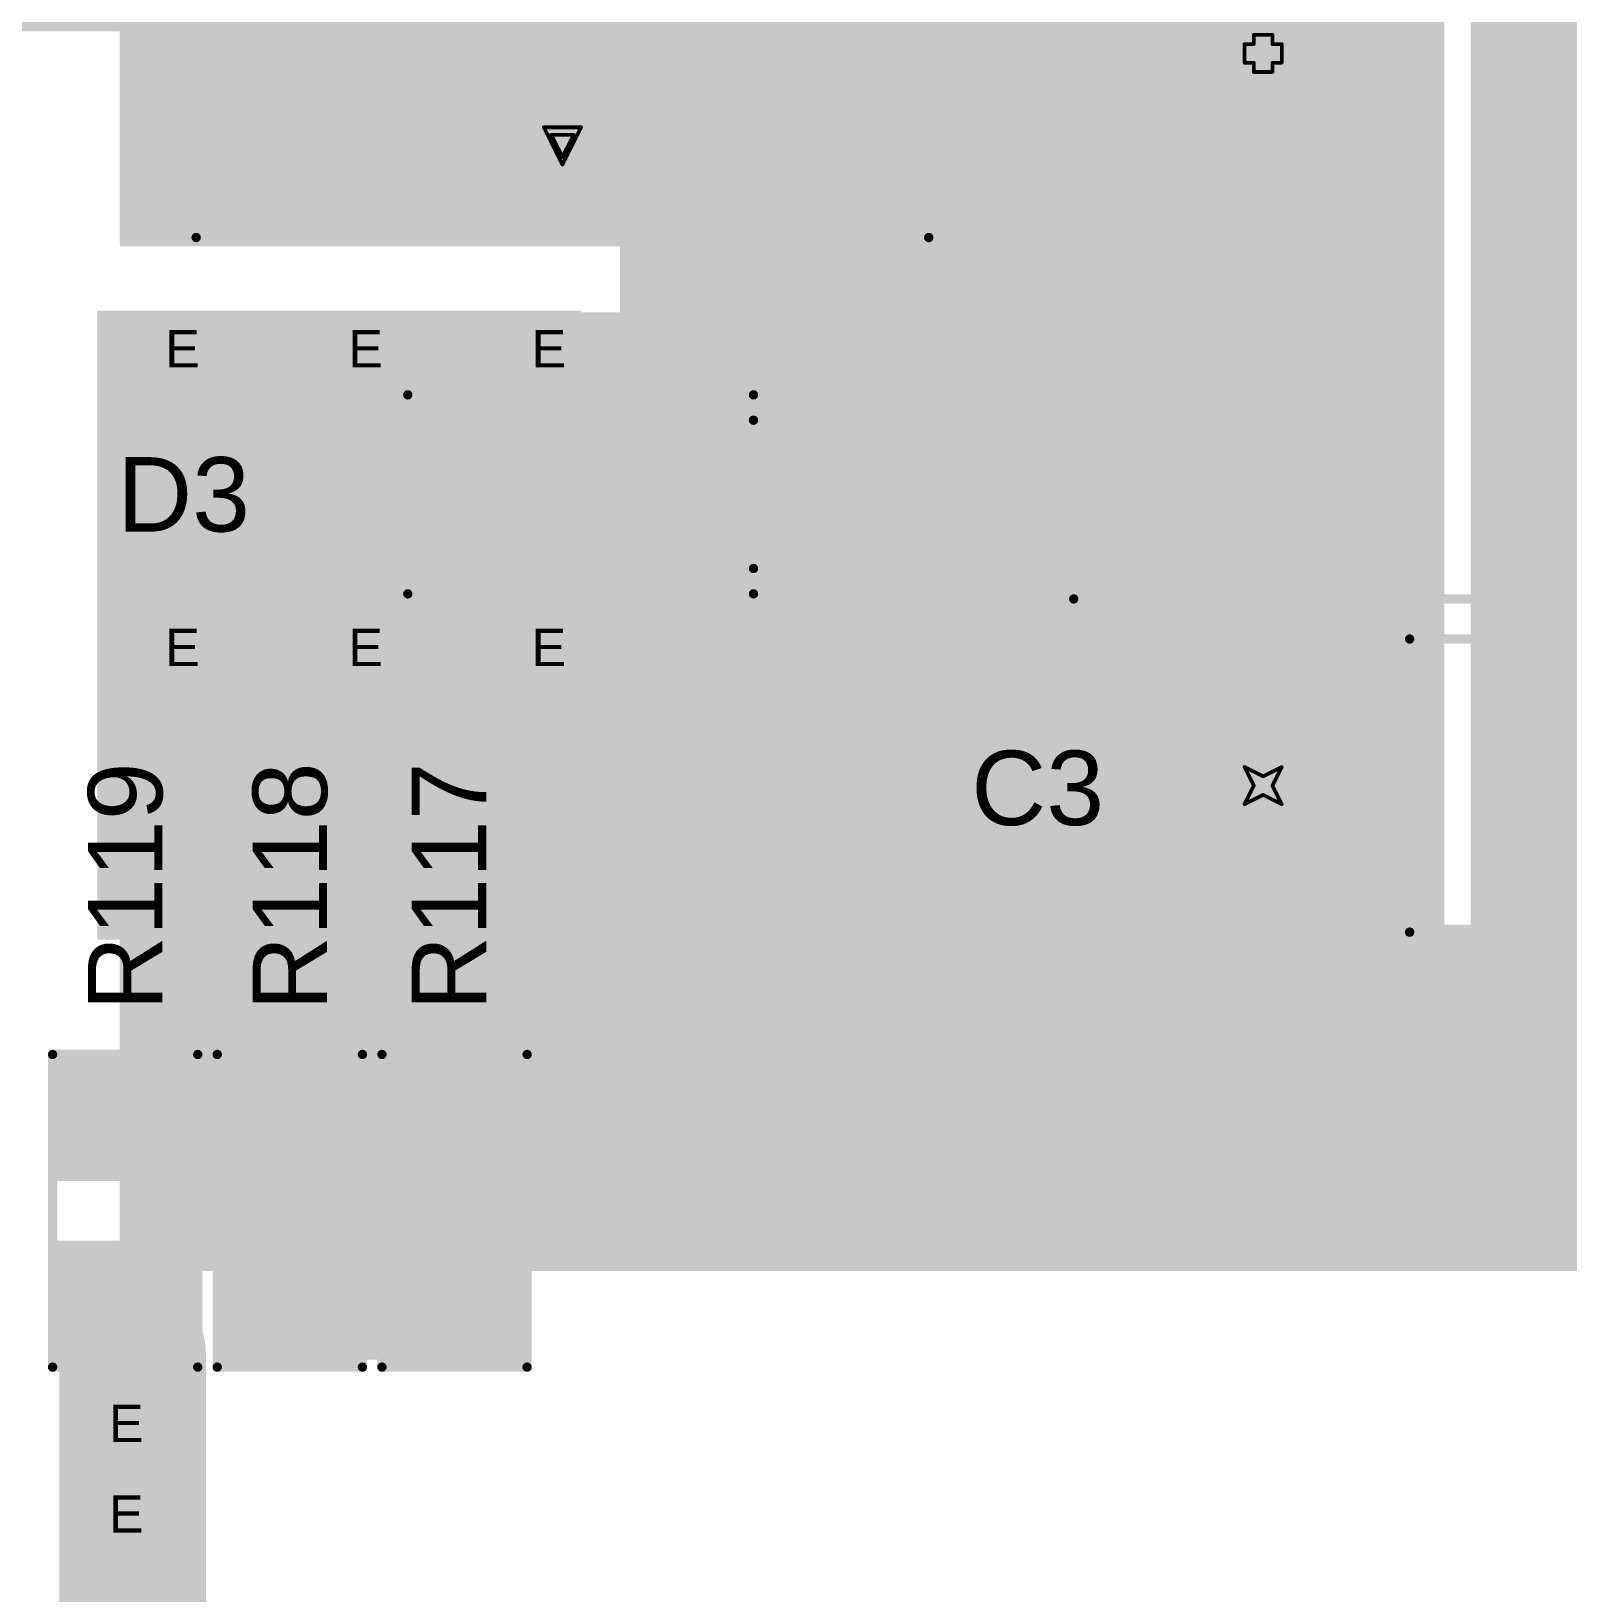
# Model space of a CAD drawing. Header units: inches. Extents: x 68 to 568, y 3 to 460.
# Drawn here: x 334.53 to 355.51, y 275.49 to 296.8 of the extents above; entities that cross this region are included whole.
import ezdxf

# ---------------------------------------------------------------- set-up
doc = ezdxf.new("R2010")
doc.units = ezdxf.units.IN
for name, color, linetype in [('Bottom Layer', 5, 'Continuous'), ('Bottom Solder', 6, 'Continuous'), ('Drill Drawing', 1, 'Continuous'), ('Layer 1', 16, 'Continuous'), ('Layer 2', 76, 'Continuous'), ('Multi-Layer', 9, 'Continuous'), ('Pad Holes', 156, 'Continuous'), ('Top Layer', 1, 'Continuous'), ('Top Overlay', 2, 'Continuous'), ('Top Paste', 8, 'Continuous'), ('Top Solder', 216, 'Continuous'), ('Via Holes', 16, 'Continuous')]:
    doc.layers.add(name, color=color, linetype=linetype)
doc.styles.add('Arial', font='', dxfattribs={"height": 0.2})
doc.styles.get('Arial').set_extended_font_data('Arial')

# ---------------------------------------------------------------- blocks, each defined once
blk = doc.blocks.new('744824310_475')
at = {"layer": 'Bottom Layer'}
h = blk.add_hatch(color=5, dxfattribs=at)
edge = h.paths.add_edge_path()
edge.add_arc((-5, 6), 1.25, 0, 360)
at = {"layer": 'Bottom Solder'}
h = blk.add_hatch(color=6, dxfattribs=at)
edge = h.paths.add_edge_path()
edge.add_arc((-5, 6), 1.3516, 0, 360)
at = {"layer": 'Layer 1'}
h = blk.add_hatch(color=16, dxfattribs=at)
edge = h.paths.add_edge_path()
edge.add_arc((-5, 6), 1.25, 0, 360)
at = {"layer": 'Layer 2'}
h = blk.add_hatch(color=76, dxfattribs=at)
edge = h.paths.add_edge_path()
edge.add_arc((-5, 6), 1.25, 0, 360)
at = {"layer": 'Multi-Layer'}
h = blk.add_hatch(color=9, dxfattribs=at)
edge = h.paths.add_edge_path()
edge.add_arc((-5, 6), 1.25, 0, 360)
at = {"layer": 'Pad Holes'}
h = blk.add_hatch(color=7, dxfattribs=at)
edge = h.paths.add_edge_path()
edge.add_arc((-5, 6), 0.65, 0, 360)
at = {"layer": 'Top Layer'}
h = blk.add_hatch(color=1, dxfattribs=at)
edge = h.paths.add_edge_path()
edge.add_arc((-5, 6), 1.25, 0, 360)
at = {"layer": 'Top Solder'}
h = blk.add_hatch(color=216, dxfattribs=at)
edge = h.paths.add_edge_path()
edge.add_arc((-5, 6), 1.3516, 0, 360)
at = {"layer": 'Top Overlay'}
for points in [[(-12.446, 8.5852, 0.127, 0.127, 0), (-12.446, -8.5344, 0.127, 0.127, 0)], [(-12.446, 8.5852, 0.127, 0.127, 0), (12.4206, 8.5852, 0.127, 0.127, 0)]]:
    blk.add_lwpolyline(points, format="xyseb", dxfattribs=at)
blk.add_lwpolyline([(-12.47775, 8.5852, 0.0635, 0.0635, 1), (-12.41425, 8.5852, 0.0635, 0.0635, 1)], format="xyseb", close=True, dxfattribs=at)
blk.add_lwpolyline([(-12.47775, 8.5852, 0.0635, 0.0635, 1), (-12.41425, 8.5852, 0.0635, 0.0635, 1)], format="xyseb", close=True, dxfattribs=at)
blk = doc.blocks.new('R___1206_493')
at = {"layer": 'Top Layer'}
for points in [[(-2.032, 0.889), (-0.508, 0.889), (-0.508, -0.889), (-2.032, -0.889)], [(0.508, 0.889), (2.032, 0.889), (2.032, -0.889), (0.508, -0.889)]]:
    blk.add_hatch(color=1, dxfattribs=at).paths.add_polyline_path(points)
at = {"layer": 'Top Paste'}
for points in [[(-2.032, 0.889), (-0.508, 0.889), (-0.508, -0.889), (-2.032, -0.889)], [(0.508, 0.889), (2.032, 0.889), (2.032, -0.889), (0.508, -0.889)]]:
    blk.add_hatch(color=8, dxfattribs=at).paths.add_polyline_path(points)
at = {"layer": 'Top Solder'}
for points in [[(-2.1336, 0.9906), (-0.4064, 0.9906), (-0.4064, -0.9906), (-2.1336, -0.9906)], [(0.4064, 0.9906), (2.1336, 0.9906), (2.1336, -0.9906), (0.4064, -0.9906)]]:
    blk.add_hatch(color=216, dxfattribs=at).paths.add_polyline_path(points)
at = {"layer": 'Top Overlay'}
for points in [[(-2.1336, -0.9906, 0.127, 0.127, 0), (-2.1336, 0.9906, 0.127, 0.127, 0)], [(2.1336, 0.9906, 0.127, 0.127, 0), (-2.1336, 0.9906, 0.127, 0.127, 0)], [(2.1336, -0.9906, 0.127, 0.127, 0), (2.1336, 0.9906, 0.127, 0.127, 0)], [(2.1336, -0.9906, 0.127, 0.127, 0), (-2.1336, -0.9906, 0.127, 0.127, 0)]]:
    blk.add_lwpolyline(points, format="xyseb", dxfattribs=at)
for points in [[(-2.16535, 0.9906, 0.0635, 0.0635, 1), (-2.10185, 0.9906, 0.0635, 0.0635, 1)], [(-2.16535, 0.9906, 0.0635, 0.0635, 1), (-2.10185, 0.9906, 0.0635, 0.0635, 1)], [(2.10185, 0.9906, 0.0635, 0.0635, 1), (2.16535, 0.9906, 0.0635, 0.0635, 1)], [(2.10185, 0.9906, 0.0635, 0.0635, 1), (2.16535, 0.9906, 0.0635, 0.0635, 1)], [(-2.16535, -0.9906, 0.0635, 0.0635, 1), (-2.10185, -0.9906, 0.0635, 0.0635, 1)], [(-2.16535, -0.9906, 0.0635, 0.0635, 1), (-2.10185, -0.9906, 0.0635, 0.0635, 1)], [(2.10185, -0.9906, 0.0635, 0.0635, 1), (2.16535, -0.9906, 0.0635, 0.0635, 1)], [(2.10185, -0.9906, 0.0635, 0.0635, 1), (2.16535, -0.9906, 0.0635, 0.0635, 1)]]:
    blk.add_lwpolyline(points, format="xyseb", close=True, dxfattribs=at)
blk = doc.blocks.new('R___1206_494')
at = {"layer": 'Top Layer'}
for points in [[(-2.032, 0.889), (-0.508, 0.889), (-0.508, -0.889), (-2.032, -0.889)], [(0.508, 0.889), (2.032, 0.889), (2.032, -0.889), (0.508, -0.889)]]:
    blk.add_hatch(color=1, dxfattribs=at).paths.add_polyline_path(points)
at = {"layer": 'Top Paste'}
for points in [[(-2.032, 0.889), (-0.508, 0.889), (-0.508, -0.889), (-2.032, -0.889)], [(0.508, 0.889), (2.032, 0.889), (2.032, -0.889), (0.508, -0.889)]]:
    blk.add_hatch(color=8, dxfattribs=at).paths.add_polyline_path(points)
at = {"layer": 'Top Solder'}
for points in [[(-2.1336, 0.9906), (-0.4064, 0.9906), (-0.4064, -0.9906), (-2.1336, -0.9906)], [(0.4064, 0.9906), (2.1336, 0.9906), (2.1336, -0.9906), (0.4064, -0.9906)]]:
    blk.add_hatch(color=216, dxfattribs=at).paths.add_polyline_path(points)
at = {"layer": 'Top Overlay'}
for points in [[(-2.1336, 0.9906, 0.127, 0.127, 0), (-2.1336, -0.9906, 0.127, 0.127, 0)], [(-2.1336, 0.9906, 0.127, 0.127, 0), (2.1336, 0.9906, 0.127, 0.127, 0)], [(2.1336, 0.9906, 0.127, 0.127, 0), (2.1336, -0.9906, 0.127, 0.127, 0)], [(-2.1336, -0.9906, 0.127, 0.127, 0), (2.1336, -0.9906, 0.127, 0.127, 0)]]:
    blk.add_lwpolyline(points, format="xyseb", dxfattribs=at)
for points in [[(-2.16535, 0.9906, 0.0635, 0.0635, 1), (-2.10185, 0.9906, 0.0635, 0.0635, 1)], [(-2.16535, 0.9906, 0.0635, 0.0635, 1), (-2.10185, 0.9906, 0.0635, 0.0635, 1)], [(2.10185, 0.9906, 0.0635, 0.0635, 1), (2.16535, 0.9906, 0.0635, 0.0635, 1)], [(2.10185, 0.9906, 0.0635, 0.0635, 1), (2.16535, 0.9906, 0.0635, 0.0635, 1)], [(-2.16535, -0.9906, 0.0635, 0.0635, 1), (-2.10185, -0.9906, 0.0635, 0.0635, 1)], [(-2.16535, -0.9906, 0.0635, 0.0635, 1), (-2.10185, -0.9906, 0.0635, 0.0635, 1)], [(2.10185, -0.9906, 0.0635, 0.0635, 1), (2.16535, -0.9906, 0.0635, 0.0635, 1)], [(2.10185, -0.9906, 0.0635, 0.0635, 1), (2.16535, -0.9906, 0.0635, 0.0635, 1)]]:
    blk.add_lwpolyline(points, format="xyseb", close=True, dxfattribs=at)
blk = doc.blocks.new('R___1206_495')
at = {"layer": 'Top Layer'}
for points in [[(-2.032, 0.889), (-0.508, 0.889), (-0.508, -0.889), (-2.032, -0.889)], [(0.508, 0.889), (2.032, 0.889), (2.032, -0.889), (0.508, -0.889)]]:
    blk.add_hatch(color=1, dxfattribs=at).paths.add_polyline_path(points)
at = {"layer": 'Top Paste'}
for points in [[(-2.032, 0.889), (-0.508, 0.889), (-0.508, -0.889), (-2.032, -0.889)], [(0.508, 0.889), (2.032, 0.889), (2.032, -0.889), (0.508, -0.889)]]:
    blk.add_hatch(color=8, dxfattribs=at).paths.add_polyline_path(points)
at = {"layer": 'Top Solder'}
for points in [[(-2.1336, 0.9906), (-0.4064, 0.9906), (-0.4064, -0.9906), (-2.1336, -0.9906)], [(0.4064, 0.9906), (2.1336, 0.9906), (2.1336, -0.9906), (0.4064, -0.9906)]]:
    blk.add_hatch(color=216, dxfattribs=at).paths.add_polyline_path(points)
at = {"layer": 'Top Overlay'}
for points in [[(-2.1336, -0.9906, 0.127, 0.127, 0), (-2.1336, 0.9906, 0.127, 0.127, 0)], [(2.1336, 0.9906, 0.127, 0.127, 0), (-2.1336, 0.9906, 0.127, 0.127, 0)], [(2.1336, -0.9906, 0.127, 0.127, 0), (2.1336, 0.9906, 0.127, 0.127, 0)], [(2.1336, -0.9906, 0.127, 0.127, 0), (-2.1336, -0.9906, 0.127, 0.127, 0)]]:
    blk.add_lwpolyline(points, format="xyseb", dxfattribs=at)
for points in [[(-2.16535, 0.9906, 0.0635, 0.0635, 1), (-2.10185, 0.9906, 0.0635, 0.0635, 1)], [(-2.16535, 0.9906, 0.0635, 0.0635, 1), (-2.10185, 0.9906, 0.0635, 0.0635, 1)], [(2.10185, 0.9906, 0.0635, 0.0635, 1), (2.16535, 0.9906, 0.0635, 0.0635, 1)], [(2.10185, 0.9906, 0.0635, 0.0635, 1), (2.16535, 0.9906, 0.0635, 0.0635, 1)], [(-2.16535, -0.9906, 0.0635, 0.0635, 1), (-2.10185, -0.9906, 0.0635, 0.0635, 1)], [(-2.16535, -0.9906, 0.0635, 0.0635, 1), (-2.10185, -0.9906, 0.0635, 0.0635, 1)], [(2.10185, -0.9906, 0.0635, 0.0635, 1), (2.16535, -0.9906, 0.0635, 0.0635, 1)], [(2.10185, -0.9906, 0.0635, 0.0635, 1), (2.16535, -0.9906, 0.0635, 0.0635, 1)]]:
    blk.add_lwpolyline(points, format="xyseb", close=True, dxfattribs=at)
blk = doc.blocks.new('SMA_558')
at = {"layer": 'Top Layer'}
for points in [[(-3.25, 0.85), (-0.75, 0.85), (-0.75, -0.85), (-3.25, -0.85)], [(0.75, 0.85), (3.25, 0.85), (3.25, -0.85), (0.75, -0.85)]]:
    blk.add_hatch(color=1, dxfattribs=at).paths.add_polyline_path(points)
at = {"layer": 'Top Overlay'}
for points in [[(-4.445, -1.422), (-3.278, -1.422), (-3.278, 1.422), (-4.445, 1.422)], [(-3.3, 0.924), (-2.596, 0.924), (-2.596, 1.422), (-3.3, 1.422)], [(-3.3, -1.422), (-2.596, -1.422), (-2.596, -0.924), (-3.3, -0.924)]]:
    blk.add_hatch(color=2, dxfattribs=at).paths.add_polyline_path(points)
at = {"layer": 'Top Paste'}
for points in [[(-3.25, 0.85), (-0.75, 0.85), (-0.75, -0.85), (-3.25, -0.85)], [(0.75, 0.85), (3.25, 0.85), (3.25, -0.85), (0.75, -0.85)]]:
    blk.add_hatch(color=8, dxfattribs=at).paths.add_polyline_path(points)
at = {"layer": 'Top Solder'}
for points in [[(-3.352, 0.952), (-0.648, 0.952), (-0.648, -0.952), (-3.352, -0.952)], [(0.648, 0.952), (3.352, 0.952), (3.352, -0.952), (0.648, -0.952)]]:
    blk.add_hatch(color=216, dxfattribs=at).paths.add_polyline_path(points)
at = {"layer": 'Top Overlay'}
for points in [[(-2.658, 1.358, 0.127, 0.127, 0), (2.061, 1.358, 0.127, 0.127, 0)], [(2.061, 1.012, 0.127, 0.127, 0), (2.061, 1.358, 0.127, 0.127, 0)], [(2.061, -1.358, 0.127, 0.127, 0), (2.061, -1.012, 0.127, 0.127, 0)], [(-2.658, -1.358, 0.127, 0.127, 0), (2.061, -1.358, 0.127, 0.127, 0)]]:
    blk.add_lwpolyline(points, format="xyseb", dxfattribs=at)
for points in [[(-2.69, 1.358, 0.0635, 0.0635, 1), (-2.626, 1.358, 0.0635, 0.0635, 1)], [(2.029, 1.358, 0.0635, 0.0635, 1), (2.093, 1.358, 0.0635, 0.0635, 1)], [(2.029, 1.358, 0.0635, 0.0635, 1), (2.093, 1.358, 0.0635, 0.0635, 1)], [(2.029, 1.012, 0.0635, 0.0635, 1), (2.093, 1.012, 0.0635, 0.0635, 1)], [(2.029, -1.012, 0.0635, 0.0635, 1), (2.093, -1.012, 0.0635, 0.0635, 1)], [(-2.69, -1.358, 0.0635, 0.0635, 1), (-2.626, -1.358, 0.0635, 0.0635, 1)], [(2.029, -1.358, 0.0635, 0.0635, 1), (2.093, -1.358, 0.0635, 0.0635, 1)], [(2.029, -1.358, 0.0635, 0.0635, 1), (2.093, -1.358, 0.0635, 0.0635, 1)]]:
    blk.add_lwpolyline(points, format="xyseb", close=True, dxfattribs=at)
blk = doc.blocks.new('890324024005_611')
at = {"layer": 'Bottom Layer'}
blk.add_hatch(color=5, dxfattribs=at).paths.add_polyline_path([(-7.15, 0.9), (-5.35, 0.9), (-5.35, -0.9), (-7.15, -0.9)])
h = blk.add_hatch(color=5, dxfattribs=at)
edge = h.paths.add_edge_path()
edge.add_arc((6.25, 0), 0.9, 0, 360)
at = {"layer": 'Bottom Solder'}
blk.add_hatch(color=6, dxfattribs=at).paths.add_polyline_path([(-7.252, 1.002), (-5.248, 1.002), (-5.248, -1.002), (-7.252, -1.002)])
h = blk.add_hatch(color=6, dxfattribs=at)
edge = h.paths.add_edge_path()
edge.add_arc((6.25, 0), 1.002, 0, 360)
at = {"layer": 'Layer 1'}
blk.add_hatch(color=16, dxfattribs=at).paths.add_polyline_path([(-7.15, 0.9), (-5.35, 0.9), (-5.35, -0.9), (-7.15, -0.9)])
h = blk.add_hatch(color=16, dxfattribs=at)
edge = h.paths.add_edge_path()
edge.add_arc((6.25, 0), 0.9, 0, 360)
at = {"layer": 'Layer 2'}
blk.add_hatch(color=76, dxfattribs=at).paths.add_polyline_path([(-7.15, 0.9), (-5.35, 0.9), (-5.35, -0.9), (-7.15, -0.9)])
h = blk.add_hatch(color=76, dxfattribs=at)
edge = h.paths.add_edge_path()
edge.add_arc((6.25, 0), 0.9, 0, 360)
at = {"layer": 'Multi-Layer'}
blk.add_hatch(color=9, dxfattribs=at).paths.add_polyline_path([(-7.15, 0.9), (-5.35, 0.9), (-5.35, -0.9), (-7.15, -0.9)])
h = blk.add_hatch(color=9, dxfattribs=at)
edge = h.paths.add_edge_path()
edge.add_arc((6.25, 0), 0.9, 0, 360)
at = {"layer": 'Pad Holes'}
h = blk.add_hatch(color=7, dxfattribs=at)
edge = h.paths.add_edge_path()
edge.add_arc((-6.25, 0), 0.46, 0, 360)
h = blk.add_hatch(color=7, dxfattribs=at)
edge = h.paths.add_edge_path()
edge.add_arc((6.25, 0), 0.46, 0, 360)
at = {"layer": 'Top Layer'}
blk.add_hatch(color=1, dxfattribs=at).paths.add_polyline_path([(-7.15, 0.9), (-5.35, 0.9), (-5.35, -0.9), (-7.15, -0.9)])
h = blk.add_hatch(color=1, dxfattribs=at)
edge = h.paths.add_edge_path()
edge.add_arc((6.25, 0), 0.9, 0, 360)
at = {"layer": 'Top Solder'}
blk.add_hatch(color=216, dxfattribs=at).paths.add_polyline_path([(-7.252, 1.002), (-5.248, 1.002), (-5.248, -1.002), (-7.252, -1.002)])
h = blk.add_hatch(color=216, dxfattribs=at)
edge = h.paths.add_edge_path()
edge.add_arc((6.25, 0), 1.002, 0, 360)
at = {"layer": 'Top Overlay'}
for points in [[(-7.5, -5, 0.127, 0.127, 0), (-7.5, 5, 0.127, 0.127, 0)], [(7.5, 5, 0.127, 0.127, 0), (-7.5, 5, 0.127, 0.127, 0)], [(7.5, -5, 0.127, 0.127, 0), (7.5, 5, 0.127, 0.127, 0)], [(7.5, -5, 0.127, 0.127, 0), (-7.5, -5, 0.127, 0.127, 0)]]:
    blk.add_lwpolyline(points, format="xyseb", dxfattribs=at)
for points in [[(-7.532, 5, 0.0635, 0.0635, 1), (-7.468, 5, 0.0635, 0.0635, 1)], [(-7.532, 5, 0.0635, 0.0635, 1), (-7.468, 5, 0.0635, 0.0635, 1)], [(7.468, 5, 0.0635, 0.0635, 1), (7.532, 5, 0.0635, 0.0635, 1)], [(7.468, 5, 0.0635, 0.0635, 1), (7.532, 5, 0.0635, 0.0635, 1)], [(-7.532, -5, 0.0635, 0.0635, 1), (-7.468, -5, 0.0635, 0.0635, 1)], [(-7.532, -5, 0.0635, 0.0635, 1), (-7.468, -5, 0.0635, 0.0635, 1)], [(7.468, -5, 0.0635, 0.0635, 1), (7.532, -5, 0.0635, 0.0635, 1)], [(7.468, -5, 0.0635, 0.0635, 1), (7.532, -5, 0.0635, 0.0635, 1)]]:
    blk.add_lwpolyline(points, format="xyseb", close=True, dxfattribs=at)
blk = doc.blocks.new('DE1B3RA221KN4AN01F_615')
at = {"layer": 'Bottom Layer'}
blk.add_hatch(color=5, dxfattribs=at).paths.add_polyline_path([(-5.65, 0.65), (-4.35, 0.65), (-4.35, -0.65), (-5.65, -0.65)])
h = blk.add_hatch(color=5, dxfattribs=at)
edge = h.paths.add_edge_path()
edge.add_arc((5, 0), 0.65, 0, 360)
at = {"layer": 'Bottom Solder'}
blk.add_hatch(color=6, dxfattribs=at).paths.add_polyline_path([(-5.752, 0.752), (-4.248, 0.752), (-4.248, -0.752), (-5.752, -0.752)])
h = blk.add_hatch(color=6, dxfattribs=at)
edge = h.paths.add_edge_path()
edge.add_arc((5, 0), 0.752, 0, 360)
at = {"layer": 'Layer 1'}
blk.add_hatch(color=16, dxfattribs=at).paths.add_polyline_path([(-5.65, 0.65), (-4.35, 0.65), (-4.35, -0.65), (-5.65, -0.65)])
h = blk.add_hatch(color=16, dxfattribs=at)
edge = h.paths.add_edge_path()
edge.add_arc((5, 0), 0.65, 0, 360)
at = {"layer": 'Layer 2'}
blk.add_hatch(color=76, dxfattribs=at).paths.add_polyline_path([(-5.65, 0.65), (-4.35, 0.65), (-4.35, -0.65), (-5.65, -0.65)])
h = blk.add_hatch(color=76, dxfattribs=at)
edge = h.paths.add_edge_path()
edge.add_arc((5, 0), 0.65, 0, 360)
at = {"layer": 'Multi-Layer'}
blk.add_hatch(color=9, dxfattribs=at).paths.add_polyline_path([(-5.65, 0.65), (-4.35, 0.65), (-4.35, -0.65), (-5.65, -0.65)])
h = blk.add_hatch(color=9, dxfattribs=at)
edge = h.paths.add_edge_path()
edge.add_arc((5, 0), 0.65, 0, 360)
at = {"layer": 'Pad Holes'}
h = blk.add_hatch(color=7, dxfattribs=at)
edge = h.paths.add_edge_path()
edge.add_arc((-5, 0), 0.4, 0, 360)
h = blk.add_hatch(color=7, dxfattribs=at)
edge = h.paths.add_edge_path()
edge.add_arc((5, 0), 0.4, 0, 360)
at = {"layer": 'Top Layer'}
blk.add_hatch(color=1, dxfattribs=at).paths.add_polyline_path([(-5.65, 0.65), (-4.35, 0.65), (-4.35, -0.65), (-5.65, -0.65)])
h = blk.add_hatch(color=1, dxfattribs=at)
edge = h.paths.add_edge_path()
edge.add_arc((5, 0), 0.65, 0, 360)
at = {"layer": 'Top Solder'}
blk.add_hatch(color=216, dxfattribs=at).paths.add_polyline_path([(-5.752, 0.752), (-4.248, 0.752), (-4.248, -0.752), (-5.752, -0.752)])
h = blk.add_hatch(color=216, dxfattribs=at)
edge = h.paths.add_edge_path()
edge.add_arc((5, 0), 0.752, 0, 360)
at = {"layer": 'Top Overlay'}
for points in [[(-3, 2, 0.127, 0.127, 0), (-3, -2, 0.127, 0.127, 0)], [(3, 2, 0.127, 0.127, 0), (-3, 2, 0.127, 0.127, 0)], [(3, 2, 0.127, 0.127, 0), (3, -2, 0.127, 0.127, 0)], [(3, -2, 0.127, 0.127, 0), (-3, -2, 0.127, 0.127, 0)]]:
    blk.add_lwpolyline(points, format="xyseb", dxfattribs=at)
for points in [[(-3.032, 2, 0.0635, 0.0635, 1), (-2.968, 2, 0.0635, 0.0635, 1)], [(-3.032, 2, 0.0635, 0.0635, 1), (-2.968, 2, 0.0635, 0.0635, 1)], [(2.968, 2, 0.0635, 0.0635, 1), (3.032, 2, 0.0635, 0.0635, 1)], [(2.968, 2, 0.0635, 0.0635, 1), (3.032, 2, 0.0635, 0.0635, 1)], [(-3.032, -2, 0.0635, 0.0635, 1), (-2.968, -2, 0.0635, 0.0635, 1)], [(-3.032, -2, 0.0635, 0.0635, 1), (-2.968, -2, 0.0635, 0.0635, 1)], [(2.968, -2, 0.0635, 0.0635, 1), (3.032, -2, 0.0635, 0.0635, 1)], [(2.968, -2, 0.0635, 0.0635, 1), (3.032, -2, 0.0635, 0.0635, 1)]]:
    blk.add_lwpolyline(points, format="xyseb", close=True, dxfattribs=at)

msp = doc.modelspace()

# ---------------------------------------------------------------- hatches: boundary and pattern name
at = {"layer": 'Bottom Layer'}
for points in [[(359.791, 279.882), (335.737, 279.882), (335.737, 292.963), (343.713, 292.963), (343.713, 284.606), (354.178, 284.606), (354.178, 318.058), (343.713, 318.058), (343.713, 309.955), (335.737, 309.955), (335.737, 322.935), (359.791, 322.935)], [(353.085, 285.394), (345.846, 285.394), (345.846, 293.865), (335.737, 293.865), (335.737, 296.799), (329.463, 296.799), (329.463, 301.066), (353.085, 301.066)]]:
    msp.add_hatch(color=5, dxfattribs=at).paths.add_polyline_path(points)
h = msp.add_hatch(color=5, dxfattribs=at)
edge = h.paths.add_edge_path()
edge.add_arc((336.579, 292.518), 0.3, 0, 360)
h = msp.add_hatch(color=5, dxfattribs=at)
edge = h.paths.add_edge_path()
edge.add_arc((339.079, 292.518), 0.3, 0, 360)
h = msp.add_hatch(color=5, dxfattribs=at)
edge = h.paths.add_edge_path()
edge.add_arc((341.579, 292.518), 0.3, 0, 360)
h = msp.add_hatch(color=5, dxfattribs=at)
edge = h.paths.add_edge_path()
edge.add_arc((336.579, 288.442), 0.3, 0, 360)
h = msp.add_hatch(color=5, dxfattribs=at)
edge = h.paths.add_edge_path()
edge.add_arc((339.079, 288.442), 0.3, 0, 360)
h = msp.add_hatch(color=5, dxfattribs=at)
edge = h.paths.add_edge_path()
edge.add_arc((341.579, 288.442), 0.3, 0, 360)
h = msp.add_hatch(color=5, dxfattribs=at)
edge = h.paths.add_edge_path()
edge.add_arc((335.813, 277.851), 0.3, 0, 360)
h = msp.add_hatch(color=5, dxfattribs=at)
edge = h.paths.add_edge_path()
edge.add_arc((335.813, 276.615), 0.3, 0, 360)
at = {"layer": 'Bottom Solder'}
h = msp.add_hatch(color=6, dxfattribs=at)
edge = h.paths.add_edge_path()
edge.add_arc((336.579, 292.518), 0.402, 0, 360)
h = msp.add_hatch(color=6, dxfattribs=at)
edge = h.paths.add_edge_path()
edge.add_arc((339.079, 292.518), 0.402, 0, 360)
h = msp.add_hatch(color=6, dxfattribs=at)
edge = h.paths.add_edge_path()
edge.add_arc((341.579, 292.518), 0.402, 0, 360)
h = msp.add_hatch(color=6, dxfattribs=at)
edge = h.paths.add_edge_path()
edge.add_arc((336.579, 288.442), 0.402, 0, 360)
h = msp.add_hatch(color=6, dxfattribs=at)
edge = h.paths.add_edge_path()
edge.add_arc((339.079, 288.442), 0.402, 0, 360)
h = msp.add_hatch(color=6, dxfattribs=at)
edge = h.paths.add_edge_path()
edge.add_arc((341.579, 288.442), 0.402, 0, 360)
h = msp.add_hatch(color=6, dxfattribs=at)
edge = h.paths.add_edge_path()
edge.add_arc((335.813, 277.851), 0.402, 0, 360)
h = msp.add_hatch(color=6, dxfattribs=at)
edge = h.paths.add_edge_path()
edge.add_arc((335.813, 276.615), 0.402, 0, 360)
at = {"layer": 'Layer 1'}
h = msp.add_hatch(color=16, dxfattribs=at)
edge = h.paths.add_edge_path()
edge.add_arc((336.579, 292.518), 0.3, 0, 360)
h = msp.add_hatch(color=16, dxfattribs=at)
edge = h.paths.add_edge_path()
edge.add_arc((339.079, 292.518), 0.3, 0, 360)
h = msp.add_hatch(color=16, dxfattribs=at)
edge = h.paths.add_edge_path()
edge.add_arc((341.579, 292.518), 0.3, 0, 360)
h = msp.add_hatch(color=16, dxfattribs=at)
edge = h.paths.add_edge_path()
edge.add_arc((336.579, 288.442), 0.3, 0, 360)
h = msp.add_hatch(color=16, dxfattribs=at)
edge = h.paths.add_edge_path()
edge.add_arc((339.079, 288.442), 0.3, 0, 360)
h = msp.add_hatch(color=16, dxfattribs=at)
edge = h.paths.add_edge_path()
edge.add_arc((341.579, 288.442), 0.3, 0, 360)
h = msp.add_hatch(color=16, dxfattribs=at)
edge = h.paths.add_edge_path()
edge.add_arc((335.813, 277.851), 0.3, 0, 360)
h = msp.add_hatch(color=16, dxfattribs=at)
edge = h.paths.add_edge_path()
edge.add_arc((335.813, 276.615), 0.3, 0, 360)
at = {"layer": 'Layer 2'}
h = msp.add_hatch(color=76, dxfattribs=at)
edge = h.paths.add_edge_path()
edge.add_arc((336.579, 292.518), 0.3, 0, 360)
h = msp.add_hatch(color=76, dxfattribs=at)
edge = h.paths.add_edge_path()
edge.add_arc((339.079, 292.518), 0.3, 0, 360)
h = msp.add_hatch(color=76, dxfattribs=at)
edge = h.paths.add_edge_path()
edge.add_arc((341.579, 292.518), 0.3, 0, 360)
h = msp.add_hatch(color=76, dxfattribs=at)
edge = h.paths.add_edge_path()
edge.add_arc((336.579, 288.442), 0.3, 0, 360)
h = msp.add_hatch(color=76, dxfattribs=at)
edge = h.paths.add_edge_path()
edge.add_arc((339.079, 288.442), 0.3, 0, 360)
h = msp.add_hatch(color=76, dxfattribs=at)
edge = h.paths.add_edge_path()
edge.add_arc((341.579, 288.442), 0.3, 0, 360)
h = msp.add_hatch(color=76, dxfattribs=at)
edge = h.paths.add_edge_path()
edge.add_arc((335.813, 277.851), 0.3, 0, 360)
h = msp.add_hatch(color=76, dxfattribs=at)
edge = h.paths.add_edge_path()
edge.add_arc((335.813, 276.615), 0.3, 0, 360)
at = {"layer": 'Top Layer'}
for points in [[(336.753, 294.03), (353.822, 294.03), (353.822, 301.091), (336.753, 301.091)], [(342.57, 284.403), (353.822, 284.403), (353.822, 301.091), (342.57, 301.091)], [(335.432, 284.403), (342.036, 284.403), (342.036, 292.988), (335.432, 292.988)], [(339.42, 281.21), (341.198, 281.21), (341.198, 285.852), (339.42, 285.852)], [(334.924, 281.21), (338.95, 281.21), (338.95, 282.734), (334.924, 282.734)], [(334.924, 275.89), (336.702, 275.89), (336.702, 280.194), (334.924, 280.194)], [(337.172, 278.67), (341.198, 278.67), (341.198, 280.194), (337.172, 280.194)]]:
    msp.add_hatch(color=1, dxfattribs=at).paths.add_polyline_path(points)
h = msp.add_hatch(color=1, dxfattribs=at)
edge = h.paths.add_edge_path()
edge.add_arc((336.579, 292.518), 0.3, 0, 360)
h = msp.add_hatch(color=1, dxfattribs=at)
edge = h.paths.add_edge_path()
edge.add_arc((339.079, 292.518), 0.3, 0, 360)
h = msp.add_hatch(color=1, dxfattribs=at)
edge = h.paths.add_edge_path()
edge.add_arc((341.579, 292.518), 0.3, 0, 360)
h = msp.add_hatch(color=1, dxfattribs=at)
edge = h.paths.add_edge_path()
edge.add_arc((336.579, 288.442), 0.3, 0, 360)
h = msp.add_hatch(color=1, dxfattribs=at)
edge = h.paths.add_edge_path()
edge.add_arc((339.079, 288.442), 0.3, 0, 360)
h = msp.add_hatch(color=1, dxfattribs=at)
edge = h.paths.add_edge_path()
edge.add_arc((341.579, 288.442), 0.3, 0, 360)
h = msp.add_hatch(color=1, dxfattribs=at)
edge = h.paths.add_edge_path()
edge.add_arc((335.813, 277.851), 0.3, 0, 360)
h = msp.add_hatch(color=1, dxfattribs=at)
edge = h.paths.add_edge_path()
edge.add_arc((335.813, 276.615), 0.3, 0, 360)
at = {"layer": 'Top Solder'}
h = msp.add_hatch(color=216, dxfattribs=at)
edge = h.paths.add_edge_path()
edge.add_arc((336.579, 292.518), 0.402, 0, 360)
h = msp.add_hatch(color=216, dxfattribs=at)
edge = h.paths.add_edge_path()
edge.add_arc((339.079, 292.518), 0.402, 0, 360)
h = msp.add_hatch(color=216, dxfattribs=at)
edge = h.paths.add_edge_path()
edge.add_arc((341.579, 292.518), 0.402, 0, 360)
h = msp.add_hatch(color=216, dxfattribs=at)
edge = h.paths.add_edge_path()
edge.add_arc((336.579, 288.442), 0.402, 0, 360)
h = msp.add_hatch(color=216, dxfattribs=at)
edge = h.paths.add_edge_path()
edge.add_arc((339.079, 288.442), 0.402, 0, 360)
h = msp.add_hatch(color=216, dxfattribs=at)
edge = h.paths.add_edge_path()
edge.add_arc((341.579, 288.442), 0.402, 0, 360)
h = msp.add_hatch(color=216, dxfattribs=at)
edge = h.paths.add_edge_path()
edge.add_arc((335.813, 277.851), 0.402, 0, 360)
h = msp.add_hatch(color=216, dxfattribs=at)
edge = h.paths.add_edge_path()
edge.add_arc((335.813, 276.615), 0.402, 0, 360)
at = {"layer": 'Via Holes'}
h = msp.add_hatch(color=7, dxfattribs=at)
edge = h.paths.add_edge_path()
edge.add_arc((336.579, 292.518), 0.15, 0, 360)
h = msp.add_hatch(color=7, dxfattribs=at)
edge = h.paths.add_edge_path()
edge.add_arc((339.079, 292.518), 0.15, 0, 360)
h = msp.add_hatch(color=7, dxfattribs=at)
edge = h.paths.add_edge_path()
edge.add_arc((341.579, 292.518), 0.15, 0, 360)
h = msp.add_hatch(color=7, dxfattribs=at)
edge = h.paths.add_edge_path()
edge.add_arc((336.579, 288.442), 0.15, 0, 360)
h = msp.add_hatch(color=7, dxfattribs=at)
edge = h.paths.add_edge_path()
edge.add_arc((339.079, 288.442), 0.15, 0, 360)
h = msp.add_hatch(color=7, dxfattribs=at)
edge = h.paths.add_edge_path()
edge.add_arc((341.579, 288.442), 0.15, 0, 360)
h = msp.add_hatch(color=7, dxfattribs=at)
edge = h.paths.add_edge_path()
edge.add_arc((335.813, 277.851), 0.15, 0, 360)
h = msp.add_hatch(color=7, dxfattribs=at)
edge = h.paths.add_edge_path()
edge.add_arc((335.813, 276.615), 0.15, 0, 360)

# ---------------------------------------------------------------- linework, layer by layer
at = {"layer": 'Drill Drawing'}
for points in [[(351.22, 296.625, 0.0508, 0.0508, 0), (351.22, 296.752, 0.0508, 0.0508, 0)], [(351.22, 296.752, 0.0508, 0.0508, 0), (351.474, 296.752, 0.0508, 0.0508, 0)], [(351.474, 296.625, 0.0508, 0.0508, 0), (351.474, 296.752, 0.0508, 0.0508, 0)], [(351.093, 296.371, 0.0508, 0.0508, 0), (351.093, 296.625, 0.0508, 0.0508, 0)], [(351.093, 296.625, 0.0508, 0.0508, 0), (351.22, 296.625, 0.0508, 0.0508, 0)], [(351.474, 296.625, 0.0508, 0.0508, 0), (351.601, 296.625, 0.0508, 0.0508, 0)], [(351.601, 296.371, 0.0508, 0.0508, 0), (351.601, 296.625, 0.0508, 0.0508, 0)], [(351.093, 296.371, 0.0508, 0.0508, 0), (351.22, 296.371, 0.0508, 0.0508, 0)], [(351.22, 296.244, 0.0508, 0.0508, 0), (351.22, 296.371, 0.0508, 0.0508, 0)], [(351.22, 296.244, 0.0508, 0.0508, 0), (351.474, 296.244, 0.0508, 0.0508, 0)], [(351.474, 296.371, 0.0508, 0.0508, 0), (351.601, 296.371, 0.0508, 0.0508, 0)], [(351.474, 296.244, 0.0508, 0.0508, 0), (351.474, 296.371, 0.0508, 0.0508, 0)], [(341.528, 295.489, 0.0508, 0.0508, 0), (342.036, 295.489, 0.0508, 0.0508, 0)], [(341.528, 295.489, 0.0508, 0.0508, 0), (341.782, 294.981, 0.0508, 0.0508, 0)], [(341.63, 295.387, 0.0508, 0.0508, 0), (341.935, 295.387, 0.0508, 0.0508, 0)], [(341.63, 295.387, 0.0508, 0.0508, 0), (341.782, 295.083, 0.0508, 0.0508, 0)], [(341.782, 294.981, 0.0508, 0.0508, 0), (342.036, 295.489, 0.0508, 0.0508, 0)], [(341.782, 295.083, 0.0508, 0.0508, 0), (341.935, 295.387, 0.0508, 0.0508, 0)], [(351.093, 286.759, 0.0508, 0.0508, 0), (351.347, 286.632, 0.0508, 0.0508, 0)], [(351.093, 286.759, 0.0508, 0.0508, 0), (351.22, 286.505, 0.0508, 0.0508, 0)], [(351.347, 286.632, 0.0508, 0.0508, 0), (351.601, 286.759, 0.0508, 0.0508, 0)], [(351.474, 286.505, 0.0508, 0.0508, 0), (351.601, 286.759, 0.0508, 0.0508, 0)], [(351.093, 286.251, 0.0508, 0.0508, 0), (351.22, 286.505, 0.0508, 0.0508, 0)], [(351.474, 286.505, 0.0508, 0.0508, 0), (351.601, 286.251, 0.0508, 0.0508, 0)], [(351.093, 286.251, 0.0508, 0.0508, 0), (351.347, 286.378, 0.0508, 0.0508, 0)], [(351.347, 286.378, 0.0508, 0.0508, 0), (351.601, 286.251, 0.0508, 0.0508, 0)]]:
    msp.add_lwpolyline(points, format="xyseb", dxfattribs=at)
for points in [[(351.207, 296.752, 0.0254, 0.0254, 1), (351.232, 296.752, 0.0254, 0.0254, 1)], [(351.207, 296.752, 0.0254, 0.0254, 1), (351.232, 296.752, 0.0254, 0.0254, 1)], [(351.461, 296.752, 0.0254, 0.0254, 1), (351.486, 296.752, 0.0254, 0.0254, 1)], [(351.461, 296.752, 0.0254, 0.0254, 1), (351.486, 296.752, 0.0254, 0.0254, 1)], [(351.08, 296.625, 0.0254, 0.0254, 1), (351.105, 296.625, 0.0254, 0.0254, 1)], [(351.08, 296.625, 0.0254, 0.0254, 1), (351.105, 296.625, 0.0254, 0.0254, 1)], [(351.207, 296.625, 0.0254, 0.0254, 1), (351.232, 296.625, 0.0254, 0.0254, 1)], [(351.207, 296.625, 0.0254, 0.0254, 1), (351.232, 296.625, 0.0254, 0.0254, 1)], [(351.461, 296.625, 0.0254, 0.0254, 1), (351.486, 296.625, 0.0254, 0.0254, 1)], [(351.461, 296.625, 0.0254, 0.0254, 1), (351.486, 296.625, 0.0254, 0.0254, 1)], [(351.588, 296.625, 0.0254, 0.0254, 1), (351.613, 296.625, 0.0254, 0.0254, 1)], [(351.588, 296.625, 0.0254, 0.0254, 1), (351.613, 296.625, 0.0254, 0.0254, 1)], [(351.08, 296.371, 0.0254, 0.0254, 1), (351.105, 296.371, 0.0254, 0.0254, 1)], [(351.08, 296.371, 0.0254, 0.0254, 1), (351.105, 296.371, 0.0254, 0.0254, 1)], [(351.207, 296.371, 0.0254, 0.0254, 1), (351.232, 296.371, 0.0254, 0.0254, 1)], [(351.207, 296.371, 0.0254, 0.0254, 1), (351.232, 296.371, 0.0254, 0.0254, 1)], [(351.207, 296.244, 0.0254, 0.0254, 1), (351.232, 296.244, 0.0254, 0.0254, 1)], [(351.207, 296.244, 0.0254, 0.0254, 1), (351.232, 296.244, 0.0254, 0.0254, 1)], [(351.461, 296.371, 0.0254, 0.0254, 1), (351.486, 296.371, 0.0254, 0.0254, 1)], [(351.461, 296.371, 0.0254, 0.0254, 1), (351.486, 296.371, 0.0254, 0.0254, 1)], [(351.461, 296.244, 0.0254, 0.0254, 1), (351.486, 296.244, 0.0254, 0.0254, 1)], [(351.461, 296.244, 0.0254, 0.0254, 1), (351.486, 296.244, 0.0254, 0.0254, 1)], [(351.588, 296.371, 0.0254, 0.0254, 1), (351.613, 296.371, 0.0254, 0.0254, 1)], [(351.588, 296.371, 0.0254, 0.0254, 1), (351.613, 296.371, 0.0254, 0.0254, 1)], [(341.515, 295.489, 0.0254, 0.0254, 1), (341.541, 295.489, 0.0254, 0.0254, 1)], [(341.515, 295.489, 0.0254, 0.0254, 1), (341.541, 295.489, 0.0254, 0.0254, 1)], [(341.617, 295.387, 0.0254, 0.0254, 1), (341.642, 295.387, 0.0254, 0.0254, 1)], [(341.617, 295.387, 0.0254, 0.0254, 1), (341.642, 295.387, 0.0254, 0.0254, 1)], [(341.922, 295.387, 0.0254, 0.0254, 1), (341.947, 295.387, 0.0254, 0.0254, 1)], [(341.922, 295.387, 0.0254, 0.0254, 1), (341.947, 295.387, 0.0254, 0.0254, 1)], [(342.023, 295.489, 0.0254, 0.0254, 1), (342.049, 295.489, 0.0254, 0.0254, 1)], [(342.023, 295.489, 0.0254, 0.0254, 1), (342.049, 295.489, 0.0254, 0.0254, 1)], [(341.769, 295.083, 0.0254, 0.0254, 1), (341.795, 295.083, 0.0254, 0.0254, 1)], [(341.769, 295.083, 0.0254, 0.0254, 1), (341.795, 295.083, 0.0254, 0.0254, 1)], [(341.769, 294.981, 0.0254, 0.0254, 1), (341.795, 294.981, 0.0254, 0.0254, 1)], [(341.769, 294.981, 0.0254, 0.0254, 1), (341.795, 294.981, 0.0254, 0.0254, 1)], [(351.08, 286.759, 0.0254, 0.0254, 1), (351.105, 286.759, 0.0254, 0.0254, 1)], [(351.08, 286.759, 0.0254, 0.0254, 1), (351.105, 286.759, 0.0254, 0.0254, 1)], [(351.334, 286.632, 0.0254, 0.0254, 1), (351.359, 286.632, 0.0254, 0.0254, 1)], [(351.334, 286.632, 0.0254, 0.0254, 1), (351.359, 286.632, 0.0254, 0.0254, 1)], [(351.588, 286.759, 0.0254, 0.0254, 1), (351.613, 286.759, 0.0254, 0.0254, 1)], [(351.588, 286.759, 0.0254, 0.0254, 1), (351.613, 286.759, 0.0254, 0.0254, 1)], [(351.207, 286.505, 0.0254, 0.0254, 1), (351.232, 286.505, 0.0254, 0.0254, 1)], [(351.207, 286.505, 0.0254, 0.0254, 1), (351.232, 286.505, 0.0254, 0.0254, 1)], [(351.461, 286.505, 0.0254, 0.0254, 1), (351.486, 286.505, 0.0254, 0.0254, 1)], [(351.461, 286.505, 0.0254, 0.0254, 1), (351.486, 286.505, 0.0254, 0.0254, 1)], [(351.08, 286.251, 0.0254, 0.0254, 1), (351.105, 286.251, 0.0254, 0.0254, 1)], [(351.08, 286.251, 0.0254, 0.0254, 1), (351.105, 286.251, 0.0254, 0.0254, 1)], [(351.334, 286.378, 0.0254, 0.0254, 1), (351.359, 286.378, 0.0254, 0.0254, 1)], [(351.334, 286.378, 0.0254, 0.0254, 1), (351.359, 286.378, 0.0254, 0.0254, 1)], [(351.588, 286.251, 0.0254, 0.0254, 1), (351.613, 286.251, 0.0254, 0.0254, 1)], [(351.588, 286.251, 0.0254, 0.0254, 1), (351.613, 286.251, 0.0254, 0.0254, 1)]]:
    msp.add_lwpolyline(points, format="xyseb", close=True, dxfattribs=at)
at = {"layer": 'Layer 2'}
for points in [[(335.915, 277.518, 2, 2, 0), (335.915, 278.754, 2, 2, 0)], [(335.915, 264.033, 2, 2, 0), (335.915, 277.518, 2, 2, 0)]]:
    msp.add_lwpolyline(points, format="xyseb", dxfattribs=at)
for points in [[(335.415, 278.754, 1, 1, 1), (336.415, 278.754, 1, 1, 1)], [(335.415, 277.518, 1, 1, 1), (336.415, 277.518, 1, 1, 1)], [(335.415, 277.518, 1, 1, 1), (336.415, 277.518, 1, 1, 1)]]:
    msp.add_lwpolyline(points, format="xyseb", close=True, dxfattribs=at)

# ---------------------------------------------------------------- block references
for name, p, rotation in [('744824310_475', (357.347, 301.498), 90), ('890324024005_611', (341.782, 301.485), 270), ('DE1B3RA221KN4AN01F_615', (356.347, 286.505), 180), ('R___1206_493', (335.813, 280.702), 270), ('R___1206_494', (338.061, 280.702), 90), ('R___1206_495', (340.309, 280.702), 270)]:
    msp.add_blockref(name, p, dxfattribs=dict(rotation=rotation))
msp.add_blockref('SMA_558', (342.329, 290.48))

# ---------------------------------------------------------------- texts
at = {"layer": 'Drill Drawing', "style": 'Arial'}
for p in [(336.359, 292.213), (338.859, 292.213), (341.359, 292.213), (336.359, 288.137), (338.859, 288.137), (341.359, 288.137), (335.593, 277.546), (335.593, 276.31)]:
    msp.add_text('E', height=0.508, dxfattribs=at).set_placement(p)
at = {"layer": 'Top Overlay', "style": 'Arial'}
for s, p in [('D3', (335.703, 289.972)), ('C3', (347.362, 285.966))]:
    msp.add_text(s, height=1.016, dxfattribs=at).set_placement(p)
for s, p in [('R119', (336.321, 283.429)), ('R118', (338.569, 283.429)), ('R117', (340.741, 283.429))]:
    msp.add_text(s, height=1.016, rotation=90, dxfattribs=at).set_placement(p)

doc.saveas('drawing.dxf')
